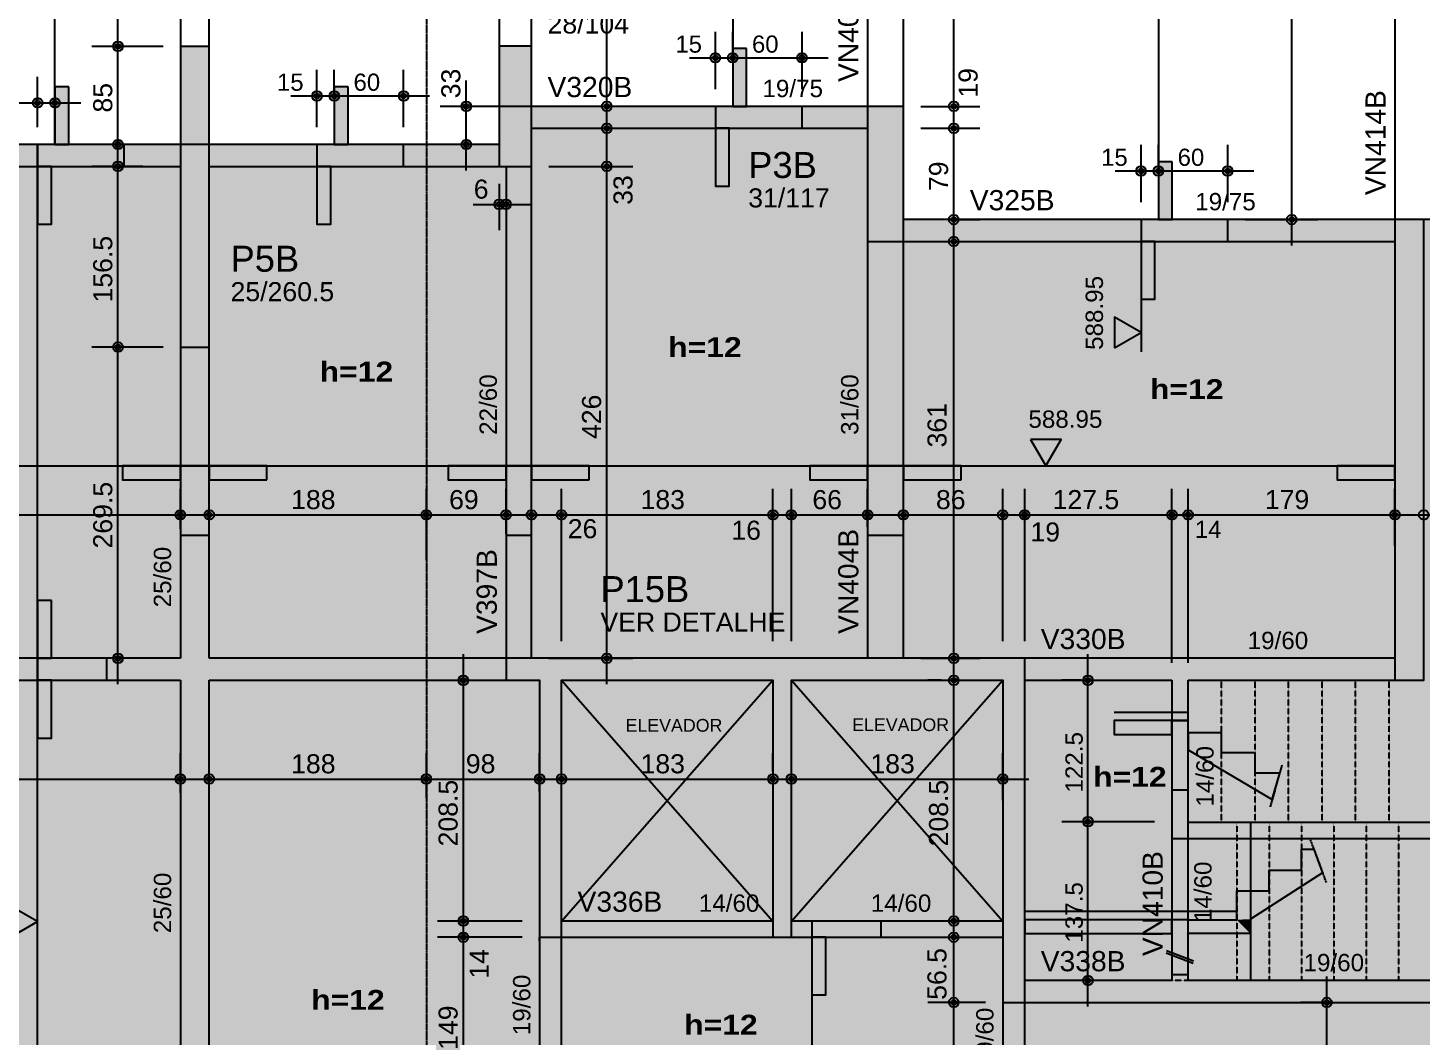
# Model space of a CAD drawing. Extents: x 0 to 13080, y 0 to 6750.
# Drawn here: x 4204 to 5410, y 2579 to 3452 of the extents above; entities that cross this region are included whole.
import ezdxf

# ---------------------------------------------------------------- set-up
doc = ezdxf.new("R2010")
doc.units = 0
doc.header["$MEASUREMENT"] = 0
for name, pattern in [('ESTILO_TQS_0002', [0.4, 0.1, -0.3]), ('ESTILO_TQS_0006', [0.3, 0.2, -0.1]), ('ESTILO_TQS_0007', [2.1, 1.5, -0.2, 0.2, -0.2])]:
    doc.linetypes.add(name, pattern=pattern)
for name, color, linetype in [('MTH-224', 4, 'CONTINUOUS'), ('MTH-230', 1, 'CONTINUOUS'), ('MTH-COTAS7', 31, 'CONTINUOUS'), ('MTH-DIM-PILAR', 3, 'CONTINUOUS'), ('MTH-DIM-VIGA', 3, 'CONTINUOUS'), ('MTH-EIXO-214', 4, 'CONTINUOUS'), ('MTH-EIXO-215', 1, 'CONTINUOUS'), ('MTH-EIXO-217', 8, 'CONTINUOUS'), ('MTH-FACE-VIGA', 7, 'CONTINUOUS'), ('MTH-LINHA-SEÇÃO', 16, 'CONTINUOUS'), ('MTH-PILAR-SEGUE', 5, 'CONTINUOUS'), ('MTH-SIMB_COTA', 3, 'CONTINUOUS'), ('MTH-SOMB119', 62, 'CONTINUOUS'), ('MTH-SOMBRA21', 150, 'CONTINUOUS'), ('MTH-SOMBRA25', 253, 'CONTINUOUS'), ('MTH-TIT1-PILAR', 5, 'CONTINUOUS'), ('MTH-TIT1-VIGA', 5, 'CONTINUOUS'), ('MTH-TXT', 4, 'CONTINUOUS'), ('MTH-TXT-NEGRITO', 5, 'CONTINUOUS'), ('MTH-TXT-NOTAS', 3, 'CONTINUOUS'), ('MTH-VIGA-INVERTIDA', 7, 'ESTILO_TQS_0002')]:
    doc.layers.add(name, color=color, linetype=linetype)
doc.styles.add('TQS_ARIAL', font='arial.ttf')
doc.styles.add('TQS_ARIAL_BLACK', font='ariblk.ttf')

msp = doc.modelspace()

# ---------------------------------------------------------------- linework, layer by layer
at = {"layer": 'MTH-224', "linetype": 'Continuous'}
for points in [[(5144.579539, 3175.079183), (5167.527244, 3188.328688), (5144.579539, 3201.576875), (5144.579539, 3175.079183)], [(5071.722021, 3095.818407), (5084.971526, 3072.870702), (5098.219713, 3095.818407), (5071.722021, 3095.818407)], [(4189.23487, 2664.958147), (4212.182575, 2678.207652), (4189.23487, 2691.455839), (4189.23487, 2664.958147)]]:
    msp.add_lwpolyline(points, dxfattribs=at)
at = {"layer": 'MTH-230', "linetype": 'Continuous'}
for p, q in [((4665.777244, 2678.731997), (4848.777244, 2887.232063)), ((4665.777244, 2887.232063), (4848.777244, 2678.731997)), ((4864.777244, 2678.731997), (5047.777244, 2887.232067)), ((4864.777244, 2887.232067), (5047.777244, 2678.731997))]:
    msp.add_line(p, q, dxfattribs=at)
at = {"layer": 'MTH-COTAS7', "linetype": 'Continuous'}
for p, q in [((4281.78776, 3413.714762), (4281.78776, 3958.714762)), ((4704.961438, 3361.732063), (4704.961438, 3958.714762)), ((5005.372289, 3361.732062), (5005.372289, 3958.714762)), ((5297.993633, 3263.732062), (5297.993633, 3958.714762)), ((4281.78776, 3328.732063), (4281.78776, 3458.714762)), ((4798.983648, 3399.232062), (4798.983648, 3448.787595)), ((4813.983648, 3424.232062), (4813.983648, 3448.787595)), ((4813.983648, 3424.232062), (4813.983648, 3448.787595)), ((4873.983648, 3399.232062), (4873.983648, 3448.787595)), ((4320.777241, 3436.214762), (4259.28776, 3436.214762)), ((4320.777241, 3436.214762), (4259.28776, 3436.214762)), ((4776.483648, 3426.287595), (4836.483648, 3426.287595)), ((4791.483648, 3426.287595), (4896.483648, 3426.287595)), ((4454.059588, 3366.232063), (4454.059588, 3415.787596)), ((4469.059588, 3391.232063), (4469.059588, 3415.787596)), ((4469.059588, 3391.232063), (4469.059588, 3415.787596)), ((4529.059588, 3366.232063), (4529.059588, 3415.787596)), ((4212.182575, 3366.232063), (4212.182575, 3409.788086)), ((4227.182575, 3391.232063), (4227.182575, 3409.788086)), ((4583.353724, 3328.732063), (4583.353724, 3406.732063)), ((5005.372289, 3342.732063), (5005.372289, 3406.732062)), ((4431.559588, 3393.287596), (4491.559588, 3393.287596)), ((4446.559588, 3393.287596), (4551.559588, 3393.287596)), ((4189.682575, 3387.288086), (4249.682575, 3387.288086)), ((4624.777243, 3384.232063), (4560.853724, 3384.232063)), ((4770.277243, 3384.232063), (4682.461438, 3384.232063)), ((4704.961438, 3309.732063), (4704.961438, 3387.732063)), ((4976.777243, 3384.232062), (5027.872289, 3384.232062)), ((4976.777243, 3384.232062), (5027.872289, 3384.232062)), ((5005.372289, 3263.732062), (5005.372289, 3387.732063)), ((4281.78776, 3153.232061), (4281.78776, 3354.732063)), ((4687.332587, 3365.232063), (4727.461438, 3365.232063)), ((4704.961438, 2883.73206), (4704.961438, 3354.732063)), ((4976.777243, 3365.232063), (5027.872289, 3365.232063)), ((4976.777243, 3365.232063), (5027.872289, 3365.232063)), ((4293.440711, 3351.232063), (4259.28776, 3351.232063)), ((4596.777243, 3351.232063), (4560.853724, 3351.232063)), ((5167.527244, 3301.232062), (5167.527244, 3350.787595)), ((5182.527244, 3326.232062), (5182.527244, 3350.787595)), ((5182.527244, 3326.232062), (5182.527244, 3350.787595)), ((5242.527244, 3301.232062), (5242.527244, 3350.787595)), ((4303.291855, 3332.232063), (4259.28776, 3332.232063)), ((4654.777243, 3332.232063), (4727.461438, 3332.232063)), ((4654.777243, 3332.232063), (4727.461438, 3332.232063)), ((4611.777243, 3317.232063), (4611.777243, 3276.878785)), ((4617.777243, 3317.232063), (4617.777243, 3276.878785)), ((5145.027244, 3328.287595), (5205.027244, 3328.287595)), ((5160.027244, 3328.287595), (5265.027244, 3328.287595)), ((4589.277243, 3299.378785), (4640.277243, 3299.378785)), ((5000.381386, 3286.232062), (5027.872289, 3286.232062)), ((5005.372289, 2883.73206), (5005.372289, 3289.732062)), ((5257.527244, 3286.232062), (5320.493633, 3286.232062)), ((4976.777243, 3267.232062), (5027.872289, 3267.232062)), ((4281.78776, 2883.73206), (4281.78776, 3198.232061)), ((4320.777241, 3175.732061), (4259.28776, 3175.732061)), ((4320.778005, 3175.732061), (4259.28776, 3175.732061)), ((4335.778005, 3018.384396), (4335.778005, 3052.98206)), ((4360.778005, 3018.384396), (4360.778005, 3052.98206)), ((4548.777243, 2991.622391), (4548.777243, 3052.98206)), ((4548.777243, 2991.622391), (4548.777243, 3052.98206)), ((4617.777243, 3014.155125), (4617.777243, 3052.98206)), ((4639.777243, 2921.23206), (4639.777243, 3052.98206)), ((4665.777244, 2936.23206), (4665.777244, 3052.98206)), ((4665.777244, 2921.23206), (4665.777244, 3052.98206)), ((4848.777244, 2921.23206), (4848.777244, 3052.98206)), ((4848.777244, 2936.23206), (4848.777244, 3052.98206)), ((4864.777244, 2921.23206), (4864.777244, 3052.98206)), ((4864.777244, 2921.23206), (4864.777244, 3052.98206)), ((4930.777243, 3019.99775), (4930.777243, 3052.98206)), ((4961.777243, 3019.716413), (4961.777243, 3052.98206)), ((5047.777244, 2921.23206), (5047.777244, 3052.98206)), ((5047.777244, 2921.23206), (5047.777244, 3052.98206)), ((5066.777244, 2921.23206), (5066.777244, 3052.98206)), ((5066.777244, 2921.23206), (5066.777244, 3052.98206)), ((5194.277242, 2902.232025), (5194.277242, 3052.98206)), ((5194.277242, 2917.232025), (5194.277242, 3052.98206)), ((5208.277242, 2902.232025), (5208.277242, 3052.98206)), ((5208.277242, 2917.232025), (5208.277242, 3052.98206)), ((5387.277243, 3003.819101), (5387.277243, 3052.98206)), ((3975.276437, 3030.48206), (4358.278005, 3030.48206)), ((4338.278005, 3030.48206), (4571.277243, 3030.48206)), ((4526.277243, 3030.48206), (4640.277243, 3030.48206)), ((4617.277243, 3030.48206), (4688.277244, 3030.48206)), ((4643.277244, 3030.48206), (4871.277244, 3030.48206)), ((4826.277244, 3030.48206), (4887.277244, 3030.48206)), ((4842.277244, 3030.48206), (4953.277243, 3030.48206)), ((4939.277243, 3030.48206), (5070.277244, 3030.48206)), ((5025.277244, 3030.48206), (5089.277244, 3030.48206)), ((5044.277244, 3030.48206), (5216.777242, 3030.48206)), ((5171.777242, 3030.48206), (5230.777242, 3030.48206)), ((5185.777242, 3030.48206), (5409.777243, 3030.48206)), ((5389.777243, 3030.48206), (5700.277239, 3030.48206)), ((4580.771319, 2656.232034), (4580.771319, 2909.73206)), ((5005.372289, 2656.232034), (5005.372289, 2909.732067)), ((5121.520925, 2742.232022), (5121.520925, 2909.73206)), ((4320.778005, 2906.23206), (4259.28776, 2906.23206)), ((4654.777243, 2906.23206), (4727.461438, 2906.23206)), ((4976.777243, 2906.23206), (5027.872289, 2906.23206)), ((4594.086995, 2887.23206), (4603.271319, 2887.23206)), ((4994.57229, 2887.232067), (4982.872289, 2887.232067)), ((5115.527243, 2887.23206), (5099.020925, 2887.23206)), ((4335.778005, 2789.616891), (4335.778005, 2824.214554)), ((4548.777243, 2785.445449), (4548.777243, 2824.214554)), ((4646.777244, 2790.982064), (4646.777244, 2824.214554)), ((4665.777244, 2790.982066), (4665.777244, 2824.214554)), ((4848.777244, 2808.412732), (4848.777244, 2824.214554)), ((4864.777244, 2790.982068), (4864.777244, 2824.214554)), ((5047.777244, 2783.406375), (5047.777244, 2824.214554)), ((3975.276437, 2801.714554), (4358.278005, 2801.714554)), ((4338.278005, 2801.714554), (4571.277243, 2801.714554)), ((4526.277243, 2801.714554), (4669.277244, 2801.714554)), ((4643.277244, 2801.714554), (4871.277244, 2801.714554)), ((4842.277244, 2801.714554), (5070.277244, 2801.714554)), ((5121.520925, 2604.73206), (5121.520925, 2787.232022)), ((5179.277242, 2764.732022), (5099.020925, 2764.732022)), ((5179.277242, 2764.732022), (5099.020925, 2764.732022)), ((4580.771319, 2642.232069), (4580.771319, 2701.232034)), ((4631.777244, 2678.732034), (4558.271319, 2678.732034)), ((4631.777244, 2678.732034), (4558.271319, 2678.732034)), ((4580.771319, 2493.232028), (4580.771319, 2687.232069)), ((5012.095695, 2678.732034), (4982.872289, 2678.732034)), ((5005.372289, 2585.73206), (5005.372289, 2687.232034)), ((4631.777244, 2664.732069), (4558.271319, 2664.732069)), ((4631.777244, 2664.732069), (4558.271319, 2664.732069)), ((5019.519072, 2664.732034), (5027.872289, 2664.732034)), ((5005.372289, 2417.233332), (5005.372289, 2630.73206)), ((5328.358282, 2417.233332), (5328.358282, 2630.732025)), ((5153.138636, 2627.23206), (5099.020925, 2627.23206)), ((5032.777244, 2608.23206), (4982.872289, 2608.23206)), ((5032.777244, 2608.23206), (4982.872289, 2608.23206)), ((5332.358809, 2608.232025), (5305.858282, 2608.232025))]:
    msp.add_line(p, q, dxfattribs=at)
at = {"layer": 'MTH-EIXO-214', "linetype": 'ESTILO_TQS_0007'}
msp.add_line((4548.777243, 6386.749862), (4548.777243, 488.1738), dxfattribs=at)
at = {"layer": 'MTH-EIXO-215', "linetype": 'Continuous'}
for p, q in [((5208.277242, 2859.332154), (5144.277242, 2859.332154)), ((5194.277242, 2750.231988), (5556.277242, 2750.231988)), ((5250.277242, 2686.860717), (5066.777244, 2686.860717))]:
    msp.add_line(p, q, dxfattribs=at)
at = {"layer": 'MTH-EIXO-217', "linetype": 'ESTILO_TQS_0007'}
for p, q in [((5289.502371, 2813.828272), (5279.168738, 2777.547415)), ((5314.032392, 2748.979507), (5327.720474, 2712.044626))]:
    msp.add_line(p, q, dxfattribs=at)
at = {"layer": 'MTH-FACE-VIGA', "linetype": 'Continuous'}
for p, q in [((5208.277242, 2764.231988), (5556.277242, 2764.231988)), ((5262.277242, 2764.231988), (5262.277242, 2627.231988))]:
    msp.add_line(p, q, dxfattribs=at)
for points in [[(4335.778005, 3936.214724), (4335.778005, 3436.214762)], [(4360.778005, 3436.214762), (4360.778005, 3936.214724)], [(4611.777243, 3936.214724), (4611.777243, 3436.232063)], [(4639.777243, 3436.214724), (4639.777243, 3936.214724)], [(4930.777243, 3936.214724), (4930.777243, 3384.232062)], [(4961.777243, 3384.232062), (4961.777243, 3936.214724)], [(5387.277243, 3936.214724), (5387.277243, 3286.232065)], [(4930.777243, 3384.232062), (4639.777243, 3384.232062)], [(4639.777243, 3365.232062), (4930.777243, 3365.232062)], [(4335.777241, 3351.232063), (4000.776437, 3351.232063)], [(4611.777243, 3351.232063), (4360.777241, 3351.232063)], [(4000.776437, 3332.232063), (4335.777241, 3332.232063)], [(4360.777241, 3332.232063), (4611.777243, 3332.232063)], [(4617.777243, 3332.232063), (4617.777243, 2906.23206)], [(4639.777243, 2906.23206), (4639.777243, 3332.232063)], [(5387.277243, 3286.232062), (4961.777243, 3286.232062)], [(4930.777243, 3267.232062), (4930.777243, 2906.23206)], [(4961.777243, 2906.23206), (4961.777243, 3267.232062)], [(4961.777243, 3267.232062), (5387.277243, 3267.232062)], [(4335.778005, 3175.732061), (4335.778005, 2906.232022)], [(4360.778005, 2906.232022), (4360.778005, 3175.732061)], [(4335.778005, 2906.232022), (3997.776437, 2906.232022)], [(4617.777243, 2906.232022), (4360.778005, 2906.232022)], [(5182.277244, 2906.231988), (5066.777244, 2906.231988)], [(5387.277243, 2906.231988), (5182.277244, 2906.231988)], [(3997.776437, 2887.232022), (4335.778005, 2887.232022)], [(4335.778005, 2887.232022), (4335.778005, 2439.733294)], [(4360.778005, 2887.232022), (4617.777243, 2887.232022)], [(4360.778005, 2439.733294), (4360.778005, 2887.232022)], [(5066.777244, 2887.231988), (5194.277242, 2887.231988)], [(5194.277242, 2887.231988), (5194.277242, 2627.231988)], [(5208.277242, 2887.231988), (5387.277243, 2887.231988)], [(5208.277242, 2627.231988), (5208.277242, 2887.231988)], [(4848.777244, 2678.731997), (4665.777244, 2678.731997)], [(5047.777244, 2678.731997), (4864.777244, 2678.731997)], [(4646.777244, 2664.732069), (4646.777244, 2453.733332)], [(4665.777242, 2664.731997), (4848.777244, 2664.731997)], [(4665.777244, 2453.733332), (4665.777244, 2664.732069)], [(4864.777244, 2664.731997), (5047.777244, 2664.731997)], [(5194.277242, 2627.231988), (5066.777244, 2627.231988)], [(5677.777239, 2627.231988), (5208.277242, 2627.231988)], [(5047.777244, 2608.23206), (5047.777244, 2439.733294)], [(5066.777244, 2608.231988), (5182.277244, 2608.231988)], [(5066.777244, 2439.733294), (5066.777244, 2608.231988)], [(5182.277244, 2608.231988), (5687.277239, 2608.231988)]]:
    msp.add_lwpolyline(points, dxfattribs=at)
at = {"layer": 'MTH-LINHA-SEÇÃO', "linetype": 'Continuous'}
for p, q in [((4227.182575, 3351.232063), (4227.182575, 6068.392418)), ((4813.983648, 4953.714724), (4813.983648, 3406.214724)), ((5182.527244, 4953.714724), (5182.527244, 3286.232062)), ((4212.182575, 1975.732064), (4212.182575, 3351.232063)), ((5167.527244, 3286.232062), (5167.527244, 3171.649482)), ((3023.777243, 3072.870702), (5387.277243, 3072.870702)), ((5195.23769, 2852.332154), (5208.277242, 2852.332154)), ((4882.62291, 2678.732034), (4882.62291, 2367.733332)), ((5189.319669, 2651.071778), (5212.73526, 2642.223902)), ((5189.587787, 2653.216718), (5213.003378, 2644.368842))]:
    msp.add_line(p, q, dxfattribs=at)
for points in [[(4825.983648, 3434.232062), (4813.983648, 3434.232062), (4813.983648, 3384.232062), (4825.983648, 3384.232062), (4825.983648, 3434.232062)], [(4239.182575, 3401.232063), (4227.182575, 3401.232063), (4227.182575, 3351.232063), (4239.182575, 3351.232063), (4239.182575, 3401.232063)], [(4481.059588, 3401.232063), (4469.059588, 3401.232063), (4469.059588, 3351.232063), (4481.059588, 3351.232063), (4481.059588, 3401.232063)], [(4798.983648, 3384.232062), (4798.983648, 3365.232062), (4873.983648, 3365.232062), (4873.983648, 3384.232062), (4798.983648, 3384.232062)], [(4810.983648, 3365.232062), (4798.983648, 3365.232062), (4798.983648, 3315.232062), (4810.983648, 3315.232062), (4810.983648, 3365.232062)], [(4212.182575, 3351.232063), (4212.182575, 3332.232063), (4287.182575, 3332.232063), (4287.182575, 3351.232063), (4212.182575, 3351.232063)], [(4454.059588, 3351.232063), (4454.059588, 3332.232063), (4529.059588, 3332.232063), (4529.059588, 3351.232063), (4454.059588, 3351.232063)], [(4224.182575, 3332.232063), (4212.182575, 3332.232063), (4212.182575, 3282.232063), (4224.182575, 3282.232063), (4224.182575, 3332.232063)], [(4466.059588, 3332.232063), (4454.059588, 3332.232063), (4454.059588, 3282.232063), (4466.059588, 3282.232063), (4466.059588, 3332.232063)], [(5194.527244, 3336.232062), (5182.527244, 3336.232062), (5182.527244, 3286.232062), (5194.527244, 3286.232062), (5194.527244, 3336.232062)], [(5167.527244, 3286.232062), (5167.527244, 3267.232062), (5242.527244, 3267.232062), (5242.527244, 3286.232062), (5167.527244, 3286.232062)], [(5179.527244, 3267.232062), (5167.527244, 3267.232062), (5167.527244, 3217.232062), (5179.527244, 3217.232062), (5179.527244, 3267.232062)], [(4335.778005, 3060.870702), (4335.778005, 3072.870702), (4285.778005, 3072.870702), (4285.778005, 3060.870702), (4335.778005, 3060.870702)], [(4360.778005, 3072.870702), (4335.778005, 3072.870702), (4335.778005, 3012.870702), (4360.778005, 3012.870702), (4360.778005, 3072.870702)], [(4410.778005, 3060.870702), (4410.778005, 3072.870702), (4360.778005, 3072.870702), (4360.778005, 3060.870702), (4410.778005, 3060.870702)], [(4617.777243, 3060.870702), (4617.777243, 3072.870702), (4567.777243, 3072.870702), (4567.777243, 3060.870702), (4617.777243, 3060.870702)], [(4639.777243, 3072.870702), (4617.777243, 3072.870702), (4617.777243, 3012.870702), (4639.777243, 3012.870702), (4639.777243, 3072.870702)], [(4689.777243, 3060.870702), (4689.777243, 3072.870702), (4639.777243, 3072.870702), (4639.777243, 3060.870702), (4689.777243, 3060.870702)], [(4930.777243, 3060.870702), (4930.777243, 3072.870702), (4880.777243, 3072.870702), (4880.777243, 3060.870702), (4930.777243, 3060.870702)], [(4961.777243, 3072.870702), (4930.777243, 3072.870702), (4930.777243, 3012.870702), (4961.777243, 3012.870702), (4961.777243, 3072.870702)], [(5011.777243, 3060.870702), (5011.777243, 3072.870702), (4961.777243, 3072.870702), (4961.777243, 3060.870702), (5011.777243, 3060.870702)], [(5387.277243, 3060.870702), (5387.277243, 3072.870702), (5337.277243, 3072.870702), (5337.277243, 3060.870702), (5387.277243, 3060.870702)], [(4224.182575, 2956.23206), (4212.182575, 2956.23206), (4212.182575, 2906.23206), (4224.182575, 2906.23206), (4224.182575, 2956.23206)], [(4212.182575, 2906.23206), (4212.182575, 2887.23206), (4272.182575, 2887.23206), (4272.182575, 2906.23206), (4212.182575, 2906.23206)], [(4224.182575, 2887.23206), (4212.182575, 2887.23206), (4212.182575, 2837.23206), (4224.182575, 2837.23206), (4224.182575, 2887.23206)], [(5194.277242, 2852.332154), (5144.277242, 2852.332154), (5144.277242, 2840.332154), (5194.277242, 2840.332154), (5194.277242, 2852.332154)], [(5208.277242, 2852.332154), (5194.277242, 2852.332154), (5194.277242, 2792.332154), (5208.277242, 2792.332154), (5208.277242, 2852.332154)], [(5237.277242, 2823.859149), (5237.277242, 2841.853893), (5208.277242, 2841.853893), (5208.277242, 2827.123055), (5280.991194, 2783.945963), (5287.528289, 2806.897372), (5266.277242, 2806.897372), (5266.277242, 2824.375632), (5237.277242, 2824.375632)], [(5208.277242, 2679.860717), (5250.277242, 2679.860717), (5250.277242, 2704.860717), (5278.277242, 2704.860717), (5278.277242, 2722.860717), (5306.277242, 2722.860717), (5306.277242, 2740.860717), (5317.041219, 2740.860717), (5324.627159, 2720.391392), (5262.277242, 2680.309303), (5262.277242, 2667.860717), (5208.277242, 2667.860717), (5208.277242, 2679.860717)], [(4882.62291, 2678.732034), (4882.62291, 2664.732034), (4942.62291, 2664.732034), (4942.62291, 2678.732034), (4882.62291, 2678.732034)], [(5194.277242, 2679.860717), (5066.777244, 2679.860717), (5066.777244, 2667.860717), (5194.277242, 2667.860717), (5194.277242, 2679.860717)], [(5208.277242, 2679.860717), (5194.277242, 2679.860717), (5194.277242, 2632.29211), (5208.277242, 2632.29211), (5208.277242, 2679.860717)], [(4894.62291, 2664.732034), (4882.62291, 2664.732034), (4882.62291, 2614.732034), (4894.62291, 2614.732034), (4894.62291, 2664.732034)]]:
    msp.add_lwpolyline(points, dxfattribs=at)
at = {"layer": 'MTH-PILAR-SEGUE', "linetype": 'Continuous'}
for points in [[(4335.777241, 3175.732061), (4360.777241, 3175.732061), (4360.777241, 3436.214762), (4335.777241, 3436.214762), (4335.777241, 3175.732061)], [(4611.777243, 3332.232063), (4639.777243, 3332.232063), (4639.777243, 3436.232063), (4611.777243, 3436.232063), (4611.777243, 3332.232063)], [(4930.777243, 3267.232062), (4961.777243, 3267.232062), (4961.777243, 3384.232062), (4930.777243, 3384.232062), (4930.777243, 3267.232062)], [(5387.277243, 2887.232063), (5412.277243, 2887.232063), (5412.277243, 3286.232065), (5387.277243, 3286.232065), (5387.277243, 2887.232063)], [(4646.777244, 2664.732069), (4665.777244, 2664.732069), (4665.777244, 2887.232063), (4848.777244, 2887.232063), (4848.777244, 2664.732069), (4864.777244, 2664.732069), (4864.777244, 2887.232067), (5047.777244, 2887.232067), (5047.777244, 2608.23206), (5066.777244, 2608.23206), (5066.777244, 2906.23206), (4617.777243, 2906.23206), (4617.777243, 2887.23206), (4646.777244, 2887.23206), (4646.777244, 2664.732069)]]:
    msp.add_lwpolyline(points, dxfattribs=at)
at = {"layer": 'MTH-SIMB_COTA', "linetype": 'Continuous'}
for centre, radius in [((4281.78776, 3436.214762), 4.200001), ((4281.78776, 3436.214762), 4.200001), ((4281.78776, 3436.214762), 2.1), ((4281.78776, 3436.214762), 2.1), ((4798.983648, 3426.287595), 4.200001), ((4798.983648, 3426.287595), 2.1), ((4813.983648, 3426.287595), 4.200001), ((4813.983648, 3426.287595), 4.200001), ((4813.983648, 3426.287595), 2.1), ((4813.983648, 3426.287595), 2.1), ((4873.983648, 3426.287595), 4.200001), ((4873.983648, 3426.287595), 2.1), ((4212.182575, 3387.288086), 4.200001), ((4227.182575, 3387.288086), 4.200001), ((4454.059588, 3393.287596), 4.200001), ((4454.059588, 3393.287596), 2.1), ((4469.059588, 3393.287596), 4.200001), ((4469.059588, 3393.287596), 4.200001), ((4469.059588, 3393.287596), 2.1), ((4469.059588, 3393.287596), 2.1), ((4529.059588, 3393.287596), 4.200001), ((4529.059588, 3393.287596), 2.1), ((4212.182575, 3387.288086), 2.1), ((4227.182575, 3387.288086), 2.1), ((4583.353724, 3384.232063), 4.200001), ((4583.353724, 3384.232063), 2.1), ((4704.961438, 3384.232063), 4.200001), ((4704.961438, 3384.232063), 2.1), ((5005.372289, 3384.232062), 4.200001), ((5005.372289, 3384.232062), 4.200001), ((5005.372289, 3384.232062), 2.1), ((5005.372289, 3384.232062), 2.1), ((4704.961438, 3365.232063), 4.200001), ((4704.961438, 3365.232063), 2.1), ((5005.372289, 3365.232063), 4.200001), ((5005.372289, 3365.232063), 4.200001), ((5005.372289, 3365.232063), 2.1), ((5005.372289, 3365.232063), 2.1), ((4281.78776, 3351.232063), 4.200001), ((4281.78776, 3351.232063), 2.1), ((4583.353724, 3351.232063), 4.200001), ((4583.353724, 3351.232063), 2.1), ((4281.78776, 3332.232063), 4.200001), ((4281.78776, 3332.232063), 2.1), ((4704.961438, 3332.232063), 4.200001), ((4704.961438, 3332.232063), 4.200001), ((4704.961438, 3332.232063), 2.1), ((4704.961438, 3332.232063), 2.1), ((5167.527244, 3328.287595), 4.200001), ((5167.527244, 3328.287595), 2.1), ((5182.527244, 3328.287595), 4.200001), ((5182.527244, 3328.287595), 4.200001), ((5182.527244, 3328.287595), 2.1), ((5182.527244, 3328.287595), 2.1), ((5242.527244, 3328.287595), 4.200001), ((5242.527244, 3328.287595), 2.1), ((4611.777243, 3299.378785), 4.200001), ((4611.777243, 3299.378785), 2.1), ((4617.777243, 3299.378785), 4.200001), ((4617.777243, 3299.378785), 2.1), ((5005.372289, 3286.232062), 4.200001), ((5005.372289, 3286.232062), 2.1), ((5297.993633, 3286.232062), 4.200001), ((5297.993633, 3286.232062), 2.1), ((5005.372289, 3267.232062), 4.200001), ((5005.372289, 3267.232062), 2.1), ((4281.78776, 3175.732061), 4.200001), ((4281.78776, 3175.732061), 4.200001), ((4281.78776, 3175.732061), 2.1), ((4281.78776, 3175.732061), 2.1), ((4335.778005, 3030.48206), 4.200001), ((4335.778005, 3030.48206), 2.1), ((4360.778005, 3030.48206), 4.200001), ((4360.778005, 3030.48206), 2.1), ((4548.777243, 3030.48206), 4.200001), ((4548.777243, 3030.48206), 4.200001), ((4548.777243, 3030.48206), 2.1), ((4548.777243, 3030.48206), 2.1), ((4617.777243, 3030.48206), 4.200001), ((4617.777243, 3030.48206), 2.1), ((4639.777243, 3030.48206), 4.200001), ((4639.777243, 3030.48206), 2.1), ((4665.777244, 3030.48206), 4.200001), ((4665.777244, 3030.48206), 4.200001), ((4665.777244, 3030.48206), 2.1), ((4665.777244, 3030.48206), 2.1), ((4848.777244, 3030.48206), 4.200001), ((4848.777244, 3030.48206), 4.200001), ((4848.777244, 3030.48206), 2.1), ((4848.777244, 3030.48206), 2.1), ((4864.777244, 3030.48206), 4.200001), ((4864.777244, 3030.48206), 4.200001), ((4864.777244, 3030.48206), 2.1), ((4864.777244, 3030.48206), 2.1), ((4930.777243, 3030.48206), 4.200001), ((4930.777243, 3030.48206), 2.1), ((4961.777243, 3030.48206), 4.200001), ((4961.777243, 3030.48206), 2.1), ((5047.777244, 3030.48206), 4.200001), ((5047.777244, 3030.48206), 4.200001), ((5047.777244, 3030.48206), 2.1), ((5047.777244, 3030.48206), 2.1), ((5066.777244, 3030.48206), 4.200001), ((5066.777244, 3030.48206), 4.200001), ((5066.777244, 3030.48206), 2.1), ((5066.777244, 3030.48206), 2.1), ((5194.277242, 3030.48206), 4.200001), ((5194.277242, 3030.48206), 4.200001), ((5194.277242, 3030.48206), 2.1), ((5194.277242, 3030.48206), 2.1), ((5208.277242, 3030.48206), 4.200001), ((5208.277242, 3030.48206), 4.200001), ((5208.277242, 3030.48206), 2.1), ((5208.277242, 3030.48206), 2.1), ((5387.277243, 3030.48206), 4.200001), ((5387.277243, 3030.48206), 2.1), ((5412.277243, 3030.48206), 4.200001), ((4281.78776, 2906.23206), 4.200001), ((4281.78776, 2906.23206), 2.1), ((4704.961438, 2906.23206), 4.200001), ((4704.961438, 2906.23206), 2.1), ((5005.372289, 2906.23206), 4.200001), ((5005.372289, 2906.23206), 2.1), ((4580.771319, 2887.23206), 4.200001), ((4580.771319, 2887.23206), 2.1), ((5005.372289, 2887.232067), 4.200001), ((5005.372289, 2887.232067), 2.1), ((5121.520925, 2887.23206), 4.200001), ((5121.520925, 2887.23206), 2.1), ((4335.778005, 2801.714554), 4.200001), ((4335.778005, 2801.714554), 2.1), ((4360.778005, 2801.714554), 4.200001), ((4360.778005, 2801.714554), 2.1), ((4548.777243, 2801.714554), 4.200001), ((4548.777243, 2801.714554), 4.200001), ((4548.777243, 2801.714554), 2.1), ((4548.777243, 2801.714554), 2.1), ((4646.777244, 2801.714554), 4.200001), ((4646.777244, 2801.714554), 2.1), ((4665.777244, 2801.714554), 4.200001), ((4665.777244, 2801.714554), 2.1), ((4848.777244, 2801.714554), 4.200001), ((4848.777244, 2801.714554), 2.1), ((4864.777244, 2801.714554), 4.200001), ((4864.777244, 2801.714554), 2.1), ((5047.777244, 2801.714554), 4.200001), ((5047.777244, 2801.714554), 2.1), ((5121.520925, 2764.732022), 4.200001), ((5121.520925, 2764.732022), 4.200001), ((5121.520925, 2764.732022), 2.1), ((5121.520925, 2764.732022), 2.1), ((4580.771319, 2678.732034), 4.200001), ((4580.771319, 2678.732034), 4.200001), ((4580.771319, 2678.732034), 2.1), ((4580.771319, 2678.732034), 2.1), ((5005.372289, 2678.732034), 4.200001), ((5005.372289, 2678.732034), 2.1), ((4580.771319, 2664.732069), 4.200001), ((4580.771319, 2664.732069), 4.200001), ((4580.771319, 2664.732069), 2.1), ((4580.771319, 2664.732069), 2.1), ((5005.372289, 2664.732034), 4.200001), ((5005.372289, 2664.732034), 2.1), ((5121.520925, 2627.23206), 4.200001), ((5121.520925, 2627.23206), 2.1), ((5005.372289, 2608.23206), 4.200001), ((5005.372289, 2608.23206), 4.200001), ((5005.372289, 2608.23206), 2.1), ((5005.372289, 2608.23206), 2.1), ((5328.358282, 2608.232025), 4.200001), ((5328.358282, 2608.232025), 2.1)]:
    msp.add_circle(centre, radius, dxfattribs=at)
at = {"layer": 'MTH-SOMB119', "linetype": 'Continuous'}
msp.add_lwpolyline([(6823.778048, 3351.232063), (6187.777243, 3351.232063), (6187.777243, 3384.232062), (5837.777243, 3384.232062), (5837.777243, 3286.232062), (4961.777243, 3286.232062), (4961.777243, 3384.232062), (4611.777243, 3384.232062), (4611.777243, 3351.232063), (3975.776437, 3351.232063)], dxfattribs=at)
for points in [[(4961.777243, 3384.232062), (4611.777243, 3384.232062), (4611.777243, 1975.732064)], [(4611.777243, 3384.232062), (4611.777243, 3351.232063), (4611.777243, 1975.732064)], [(4961.777243, 3384.232062), (4611.777243, 1975.732064), (4920.777243, 1942.732063)], [(4961.777243, 3286.232062), (4961.777243, 3384.232062), (4920.777243, 1942.732063)], [(4611.777243, 3351.232063), (3975.776437, 3351.232063), (4003.776437, 1975.732064)], [(4611.777243, 1975.732064), (4611.777243, 3351.232063), (4003.776437, 1975.732064)], [(5206.777243, 1900.732062), (4961.777243, 3286.232062), (4920.777243, 1942.732063)], [(5206.777243, 1900.732062), (5206.777243, 2041.732063), (4961.777243, 3286.232062)], [(5206.777243, 2041.732063), (5837.777243, 3286.232062), (4961.777243, 3286.232062)], [(5206.777243, 2041.732063), (5592.777243, 2041.732063), (5837.777243, 3286.232062)]]:
    msp.add_solid(points, dxfattribs=at)
at = {"layer": 'MTH-SOMBRA21', "linetype": 'Continuous'}
for points in [[(4825.983648, 3434.232062), (4813.983648, 3434.232062), (4813.983648, 3384.232062)], [(4825.983648, 3434.232062), (4813.983648, 3384.232062), (4825.983648, 3384.232062)], [(4825.983648, 3434.232062), (4825.983648, 3384.232062), (4825.983648, 3434.232062)], [(4239.182575, 3401.232063), (4227.182575, 3401.232063), (4227.182575, 3351.232063)], [(4239.182575, 3401.232063), (4227.182575, 3351.232063), (4239.182575, 3351.232063)], [(4239.182575, 3401.232063), (4239.182575, 3351.232063), (4239.182575, 3401.232063)], [(4481.059588, 3401.232063), (4469.059588, 3401.232063), (4469.059588, 3351.232063)], [(4481.059588, 3401.232063), (4469.059588, 3351.232063), (4481.059588, 3351.232063)], [(4481.059588, 3401.232063), (4481.059588, 3351.232063), (4481.059588, 3401.232063)], [(4798.983648, 3384.232062), (4798.983648, 3365.232062), (4873.983648, 3365.232062)], [(4798.983648, 3384.232062), (4873.983648, 3365.232062), (4873.983648, 3384.232062)], [(4798.983648, 3384.232062), (4873.983648, 3384.232062), (4798.983648, 3384.232062)], [(4810.983648, 3365.232062), (4798.983648, 3365.232062), (4798.983648, 3315.232062)], [(4810.983648, 3365.232062), (4798.983648, 3315.232062), (4810.983648, 3315.232062)], [(4810.983648, 3365.232062), (4810.983648, 3315.232062), (4810.983648, 3365.232062)], [(4212.182575, 3351.232063), (4212.182575, 3332.232063), (4287.182575, 3332.232063)], [(4212.182575, 3351.232063), (4287.182575, 3332.232063), (4287.182575, 3351.232063)], [(4212.182575, 3351.232063), (4287.182575, 3351.232063), (4212.182575, 3351.232063)], [(4454.059588, 3351.232063), (4454.059588, 3332.232063), (4529.059588, 3332.232063)], [(4454.059588, 3351.232063), (4529.059588, 3332.232063), (4529.059588, 3351.232063)], [(4454.059588, 3351.232063), (4529.059588, 3351.232063), (4454.059588, 3351.232063)], [(4224.182575, 3332.232063), (4212.182575, 3332.232063), (4212.182575, 3282.232063)], [(4224.182575, 3332.232063), (4212.182575, 3282.232063), (4224.182575, 3282.232063)], [(4224.182575, 3332.232063), (4224.182575, 3282.232063), (4224.182575, 3332.232063)], [(4466.059588, 3332.232063), (4454.059588, 3332.232063), (4454.059588, 3282.232063)], [(4466.059588, 3332.232063), (4454.059588, 3282.232063), (4466.059588, 3282.232063)], [(4466.059588, 3332.232063), (4466.059588, 3282.232063), (4466.059588, 3332.232063)], [(5194.527244, 3336.232062), (5182.527244, 3336.232062), (5182.527244, 3286.232062)], [(5194.527244, 3336.232062), (5182.527244, 3286.232062), (5194.527244, 3286.232062)], [(5194.527244, 3336.232062), (5194.527244, 3286.232062), (5194.527244, 3336.232062)], [(5167.527244, 3286.232062), (5167.527244, 3267.232062), (5242.527244, 3267.232062)], [(5167.527244, 3286.232062), (5242.527244, 3267.232062), (5242.527244, 3286.232062)], [(5167.527244, 3286.232062), (5242.527244, 3286.232062), (5167.527244, 3286.232062)], [(5179.527244, 3267.232062), (5167.527244, 3267.232062), (5167.527244, 3217.232062)], [(5179.527244, 3267.232062), (5167.527244, 3217.232062), (5179.527244, 3217.232062)], [(5179.527244, 3267.232062), (5179.527244, 3217.232062), (5179.527244, 3267.232062)], [(4335.778005, 3060.870702), (4335.778005, 3072.870702), (4285.778005, 3072.870702)], [(4335.778005, 3060.870702), (4285.778005, 3072.870702), (4285.778005, 3060.870702)], [(4360.778005, 3072.870702), (4335.778005, 3072.870702), (4335.778005, 3012.870702)], [(4360.778005, 3072.870702), (4335.778005, 3012.870702), (4360.778005, 3012.870702)], [(4410.778005, 3060.870702), (4410.778005, 3072.870702), (4360.778005, 3072.870702)], [(4410.778005, 3060.870702), (4360.778005, 3072.870702), (4360.778005, 3060.870702)], [(4360.778005, 3072.870702), (4360.778005, 3012.870702), (4360.778005, 3072.870702)], [(4617.777243, 3060.870702), (4617.777243, 3072.870702), (4567.777243, 3072.870702)], [(4617.777243, 3060.870702), (4567.777243, 3072.870702), (4567.777243, 3060.870702)], [(4639.777243, 3072.870702), (4617.777243, 3072.870702), (4617.777243, 3012.870702)], [(4639.777243, 3072.870702), (4617.777243, 3012.870702), (4639.777243, 3012.870702)], [(4689.777243, 3060.870702), (4689.777243, 3072.870702), (4639.777243, 3072.870702)], [(4689.777243, 3060.870702), (4639.777243, 3072.870702), (4639.777243, 3060.870702)], [(4639.777243, 3072.870702), (4639.777243, 3012.870702), (4639.777243, 3072.870702)], [(4930.777243, 3060.870702), (4930.777243, 3072.870702), (4880.777243, 3072.870702)], [(4930.777243, 3060.870702), (4880.777243, 3072.870702), (4880.777243, 3060.870702)], [(4961.777243, 3072.870702), (4930.777243, 3072.870702), (4930.777243, 3012.870702)], [(4961.777243, 3072.870702), (4930.777243, 3012.870702), (4961.777243, 3012.870702)], [(5011.777243, 3060.870702), (5011.777243, 3072.870702), (4961.777243, 3072.870702)], [(5011.777243, 3060.870702), (4961.777243, 3072.870702), (4961.777243, 3060.870702)], [(4961.777243, 3072.870702), (4961.777243, 3012.870702), (4961.777243, 3072.870702)], [(5387.277243, 3060.870702), (5387.277243, 3072.870702), (5337.277243, 3072.870702)], [(5387.277243, 3060.870702), (5337.277243, 3072.870702), (5337.277243, 3060.870702)], [(4335.778005, 3060.870702), (4285.778005, 3060.870702), (4335.778005, 3060.870702)], [(4410.778005, 3060.870702), (4360.778005, 3060.870702), (4410.778005, 3060.870702)], [(4617.777243, 3060.870702), (4567.777243, 3060.870702), (4617.777243, 3060.870702)], [(4689.777243, 3060.870702), (4639.777243, 3060.870702), (4689.777243, 3060.870702)], [(4930.777243, 3060.870702), (4880.777243, 3060.870702), (4930.777243, 3060.870702)], [(5011.777243, 3060.870702), (4961.777243, 3060.870702), (5011.777243, 3060.870702)], [(5387.277243, 3060.870702), (5337.277243, 3060.870702), (5387.277243, 3060.870702)], [(4224.182575, 2956.23206), (4212.182575, 2956.23206), (4212.182575, 2906.23206)], [(4224.182575, 2956.23206), (4212.182575, 2906.23206), (4224.182575, 2906.23206)], [(4224.182575, 2956.23206), (4224.182575, 2906.23206), (4224.182575, 2956.23206)], [(4212.182575, 2906.23206), (4212.182575, 2887.23206), (4272.182575, 2887.23206)], [(4212.182575, 2906.23206), (4272.182575, 2887.23206), (4272.182575, 2906.23206)], [(4212.182575, 2906.23206), (4272.182575, 2906.23206), (4212.182575, 2906.23206)], [(4224.182575, 2887.23206), (4212.182575, 2887.23206), (4212.182575, 2837.23206)], [(4224.182575, 2887.23206), (4212.182575, 2837.23206), (4224.182575, 2837.23206)], [(4224.182575, 2887.23206), (4224.182575, 2837.23206), (4224.182575, 2887.23206)], [(5194.277242, 2852.332154), (5144.277242, 2852.332154), (5144.277242, 2840.332154)], [(5194.277242, 2852.332154), (5144.277242, 2840.332154), (5194.277242, 2840.332154)], [(5194.277242, 2852.332154), (5194.277242, 2840.332154), (5194.277242, 2852.332154)], [(5208.277242, 2852.332154), (5194.277242, 2852.332154), (5194.277242, 2792.332154)], [(5208.277242, 2852.332154), (5194.277242, 2792.332154), (5208.277242, 2792.332154)], [(5208.277242, 2852.332154), (5208.277242, 2792.332154), (5208.277242, 2852.332154)], [(5280.991194, 2783.945963), (5237.277242, 2823.859149), (5208.277242, 2841.853893)], [(5280.991194, 2783.945963), (5208.277242, 2841.853893), (5208.277242, 2827.123055)], [(5237.277242, 2841.853893), (5208.277242, 2841.853893), (5237.277242, 2823.859149)], [(5237.277242, 2823.859149), (5266.277242, 2806.897372), (5266.277242, 2824.375632)], [(5280.991194, 2783.945963), (5266.277242, 2806.897372), (5237.277242, 2823.859149)], [(5280.991194, 2783.945963), (5287.528289, 2806.897372), (5266.277242, 2806.897372)], [(5306.277242, 2740.860717), (5317.041219, 2740.860717), (5306.277242, 2722.860717)], [(5317.041219, 2740.860717), (5324.627159, 2720.391392), (5306.277242, 2722.860717)], [(5324.627159, 2720.391392), (5262.277242, 2680.309303), (5278.277242, 2704.860717)], [(5306.277242, 2722.860717), (5324.627159, 2720.391392), (5278.277242, 2704.860717)], [(5278.277242, 2704.860717), (5278.277242, 2722.860717), (5306.277242, 2722.860717)], [(5278.277242, 2704.860717), (5262.277242, 2680.309303), (5250.277242, 2679.860717)], [(5250.277242, 2679.860717), (5250.277242, 2704.860717), (5278.277242, 2704.860717)], [(4882.62291, 2678.732034), (4882.62291, 2664.732034), (4942.62291, 2664.732034)], [(4882.62291, 2678.732034), (4942.62291, 2664.732034), (4942.62291, 2678.732034)], [(4882.62291, 2678.732034), (4942.62291, 2678.732034), (4882.62291, 2678.732034)], [(5194.277242, 2679.860717), (5066.777244, 2679.860717), (5066.777244, 2667.860717)], [(5194.277242, 2679.860717), (5066.777244, 2667.860717), (5194.277242, 2667.860717)], [(5208.277242, 2679.860717), (5194.277242, 2679.860717), (5194.277242, 2632.29211)], [(5208.277242, 2679.860717), (5194.277242, 2632.29211), (5208.277242, 2632.29211)], [(5194.277242, 2679.860717), (5194.277242, 2667.860717), (5194.277242, 2679.860717)], [(5250.277242, 2679.860717), (5262.277242, 2667.860717), (5208.277242, 2667.860717)], [(5208.277242, 2667.860717), (5208.277242, 2679.860717), (5250.277242, 2679.860717)], [(5208.277242, 2679.860717), (5208.277242, 2632.29211), (5208.277242, 2679.860717)], [(5262.277242, 2680.309303), (5262.277242, 2667.860717), (5250.277242, 2679.860717)], [(4894.62291, 2664.732034), (4882.62291, 2664.732034), (4882.62291, 2614.732034)], [(4894.62291, 2664.732034), (4882.62291, 2614.732034), (4894.62291, 2614.732034)], [(4894.62291, 2664.732034), (4894.62291, 2614.732034), (4894.62291, 2664.732034)]]:
    msp.add_solid(points, dxfattribs=at)
at = {"layer": 'MTH-SOMBRA25', "linetype": 'Continuous'}
for points in [[(4335.777241, 3175.732061), (4360.777241, 3175.732061), (4360.777241, 3436.214762)], [(4335.777241, 3175.732061), (4360.777241, 3436.214762), (4335.777241, 3436.214762)], [(4335.777241, 3175.732061), (4335.777241, 3436.214762), (4335.777241, 3175.732061)], [(4611.777243, 3332.232063), (4639.777243, 3332.232063), (4639.777243, 3436.232063)], [(4611.777243, 3332.232063), (4639.777243, 3436.232063), (4611.777243, 3436.232063)], [(4611.777243, 3332.232063), (4611.777243, 3436.232063), (4611.777243, 3332.232063)], [(4930.777243, 3267.232062), (4961.777243, 3267.232062), (4961.777243, 3384.232062)], [(4930.777243, 3267.232062), (4961.777243, 3384.232062), (4930.777243, 3384.232062)], [(4930.777243, 3267.232062), (4930.777243, 3384.232062), (4930.777243, 3267.232062)], [(5387.277243, 2887.232063), (5412.277243, 2887.232063), (5412.277243, 3286.232065)], [(5387.277243, 2887.232063), (5412.277243, 3286.232065), (5387.277243, 3286.232065)], [(5387.277243, 2887.232063), (5387.277243, 3286.232065), (5387.277243, 2887.232063)], [(5066.777244, 2906.23206), (4617.777243, 2906.23206), (4646.777244, 2887.23206)], [(4646.777244, 2887.23206), (4617.777243, 2906.23206), (4617.777243, 2887.23206)], [(5066.777244, 2906.23206), (4646.777244, 2887.23206), (4665.777244, 2887.232063)], [(5066.777244, 2906.23206), (4665.777244, 2887.232063), (4848.777244, 2887.232063)], [(5066.777244, 2906.23206), (4848.777244, 2887.232063), (4864.777244, 2887.232067)], [(5066.777244, 2906.23206), (4864.777244, 2887.232067), (5047.777244, 2887.232067)], [(5066.777244, 2906.23206), (5047.777244, 2887.232067), (5066.777244, 2608.23206)], [(4665.777244, 2887.232063), (4646.777244, 2887.23206), (4646.777244, 2664.732069)], [(4665.777244, 2887.232063), (4646.777244, 2664.732069), (4665.777244, 2664.732069)], [(4864.777244, 2887.232067), (4848.777244, 2887.232063), (4848.777244, 2664.732069)], [(4864.777244, 2887.232067), (4848.777244, 2664.732069), (4864.777244, 2664.732069)], [(5066.777244, 2608.23206), (5047.777244, 2887.232067), (5047.777244, 2608.23206)]]:
    msp.add_solid(points, dxfattribs=at)
at = {"layer": 'MTH-VIGA-INVERTIDA', "linetype": 'ESTILO_TQS_0006'}
for p, q in [((5237.277242, 2764.232022), (5237.277242, 2887.231988)), ((5266.277242, 2764.232022), (5266.277242, 2887.231988)), ((5295.277242, 2764.232022), (5295.277242, 2887.231988)), ((5324.277242, 2764.232022), (5324.277242, 2887.231988)), ((5353.277242, 2764.232022), (5353.277242, 2887.231988)), ((5382.277242, 2764.232022), (5382.277242, 2887.231988)), ((5250.277242, 2764.231988), (5250.277242, 2627.231988)), ((5278.277242, 2764.231988), (5278.277242, 2627.231988)), ((5306.277242, 2764.231988), (5306.277242, 2627.231988)), ((5334.277242, 2764.231988), (5334.277242, 2627.231988)), ((5362.277242, 2764.231988), (5362.277242, 2627.231988)), ((5390.277242, 2764.231988), (5390.277242, 2627.231988)), ((4646.777244, 2659.732034), (4646.777244, 2664.732034)), ((5208.277242, 2627.231988), (5194.277242, 2627.231988))]:
    msp.add_line(p, q, dxfattribs=at)

# ---------------------------------------------------------------- texts
at = {"layer": 'MTH-COTAS7', "linetype": 'Continuous', "style": 'TQS_ARIAL'}
for s, height, p in [('15', 14.85, (4764.333652, 3430.742595)), ('60', 14.85, (4830.618648, 3430.742595)), ('15', 14.85, (4419.409593, 3397.742596)), ('60', 14.85, (4485.694588, 3397.742596)), ('15', 14.85, (5132.877249, 3332.742595)), ('60', 14.85, (5199.162244, 3332.742595)), ('6', 16.5, (4589.777249, 3304.328785)), ('188', 16.5, (4431.677624, 3035.43206)), ('69', 16.5, (4568.427243, 3035.43206)), ('183', 16.5, (4734.177244, 3035.43206)), ('66', 16.5, (4882.927244, 3035.43206)), ('86', 16.5, (4989.927244, 3035.43206)), ('127.5', 16.5, (5090.927243, 3035.43206)), ('179', 16.5, (5274.677243, 3035.43206)), ('26', 16.5, (4671.156714, 3010.23563)), ('16', 16.5, (4812.801293, 3008.929608)), ('19', 16.5, (5071.753177, 3007.4103)), ('14', 14.85, (5214.058575, 3010.464402)), ('188', 16.5, (4431.677624, 2806.664554)), ('98', 16.5, (4582.927244, 2806.664554)), ('183', 16.5, (4734.177244, 2806.664554)), ('183', 16.5, (4933.177244, 2806.664554))]:
    msp.add_text(s, height=height, dxfattribs=at).set_placement(p)
for s, height, p in [('33', 16.5, (4578.188251, 3391.232077)), ('19', 16.5, (5025.982468, 3391.802555)), ('85', 16.5, (4276.83776, 3378.873412)), ('79', 16.5, (5000.422289, 3310.882062)), ('33', 16.5, (4727.225784, 3298.965597)), ('156.5', 16.5, (4276.83776, 3214.382062)), ('426', 16.5, (4700.011438, 3096.132061)), ('361', 16.5, (4999.095241, 3088.845986)), ('269.5', 16.5, (4276.83776, 3001.38206)), ('122.5', 15, (5117.020925, 2789.982041)), ('208.5', 16.5, (4575.821319, 2743.382047)), ('208.5', 16.5, (5000.422289, 2743.38205)), ('137.5', 15, (5117.020925, 2659.982041)), ('14', 16.5, (4602.729056, 2628.794716)), ('56.5', 16.5, (4999.034341, 2610.496477)), ('149', 16.5, (4575.821319, 2567.132048))]:
    msp.add_text(s, height=height, rotation=90, dxfattribs=at).set_placement(p)
at = {"layer": 'MTH-DIM-PILAR', "linetype": 'Continuous', "style": 'TQS_ARIAL'}
for s, p in [('28/104', (4653.705168, 3447.305015)), ('31/117', (4827.411308, 3296.711771)), ('25/260.5', (4379.237644, 3215.5236)), ('VER DETALHE', (4699.466306, 2929.403425))]:
    msp.add_text(s, height=16.5, dxfattribs=at).set_placement(p)
at = {"layer": 'MTH-DIM-VIGA', "linetype": 'Continuous', "style": 'TQS_ARIAL'}
for s, p in [('19/75', (4839.714704, 3392.232062)), ('19/75', (5214.387325, 3294.232062)), ('19/60', (5259.779162, 2914.231988)), ('14/60', (4784.652244, 2686.731997)), ('14/60', (4933.51338, 2686.731997))]:
    msp.add_text(s, height=15, dxfattribs=at).set_placement(p)
for s, rotation, p in [('22/60', 90, (4609.777243, 3099.746227)), ('31/60', 90, (4922.777243, 3099.746227)), ('25/60', 90, (4327.778005, 2950.370702)), ('14/60', 90, (5230.303776, 2777.848584)), ('14/60', 90, (5228.548798, 2677.814838)), ('25/60', 90, (4327.778005, 2668.184484)), ('19/60', 360, (5308.152244, 2635.231988)), ('19/60', 90, (4638.777244, 2579.858332)), ('19/60', 90, (5039.777244, 2551.248762))]:
    msp.add_text(s, height=15, rotation=rotation, dxfattribs=at).set_placement(p)
at = {"layer": 'MTH-TIT1-PILAR', "linetype": 'Continuous', "style": 'TQS_ARIAL'}
for s, p in [('P3B', (4827.411308, 3322.211771)), ('P5B', (4379.237644, 3241.0236)), ('P15B', (4699.466306, 2954.903425))]:
    msp.add_text(s, height=22.5, dxfattribs=at).set_placement(p)
at = {"layer": 'MTH-TIT1-VIGA', "linetype": 'Continuous', "style": 'TQS_ARIAL'}
for s, height, p in [('VN405B', 17.475, (4922.777243, 3405.357062)), ('VN414B', 17.475, (5379.277243, 3307.357065)), ('VN404B', 17.475, (4922.777243, 2927.35706)), ('V397B', 17.5, (4609.777243, 2927.35706)), ('VN410B', 17.475, (5186.277242, 2648.356988))]:
    msp.add_text(s, height=height, rotation=90, dxfattribs=at).set_placement(p)
for s, p in [('V320B', (4653.652243, 3392.232062)), ('V325B', (5019.225315, 3294.232062)), ('V330B', (5080.652244, 2914.231988)), ('V336B', (4679.652244, 2686.731997)), ('V338B', (5080.652244, 2635.231988))]:
    msp.add_text(s, height=17.5, dxfattribs=at).set_placement(p)
at = {"layer": 'MTH-TXT', "linetype": 'Continuous', "style": 'TQS_ARIAL'}
msp.add_text('588.95', height=15, rotation=90, dxfattribs=at).set_placement((5134.527244, 3173.328688))
msp.add_text('588.95', height=15, dxfattribs=at).set_placement((5069.971526, 3105.870702))
at = {"layer": 'MTH-TXT-NEGRITO', "linetype": 'Continuous', "style": 'TQS_ARIAL_BLACK'}
for p in [(4758.130879, 3167.088103), (4456.374239, 3145.920807), (5175.249515, 3130.719979), (5125.96478, 2794.997603), (4449.081091, 2601.841943), (4771.949084, 2580.316398)]:
    msp.add_text('h=12', height=17.25, dxfattribs=at).set_placement(p)
at = {"layer": 'MTH-TXT-NOTAS', "linetype": 'Continuous', "style": 'TQS_ARIAL'}
for p in [(4721.186849, 2842.699906), (4917.399999, 2843.219087)]:
    msp.add_text('ELEVADOR', height=11.025, dxfattribs=at).set_placement(p)

doc.saveas('drawing.dxf')
